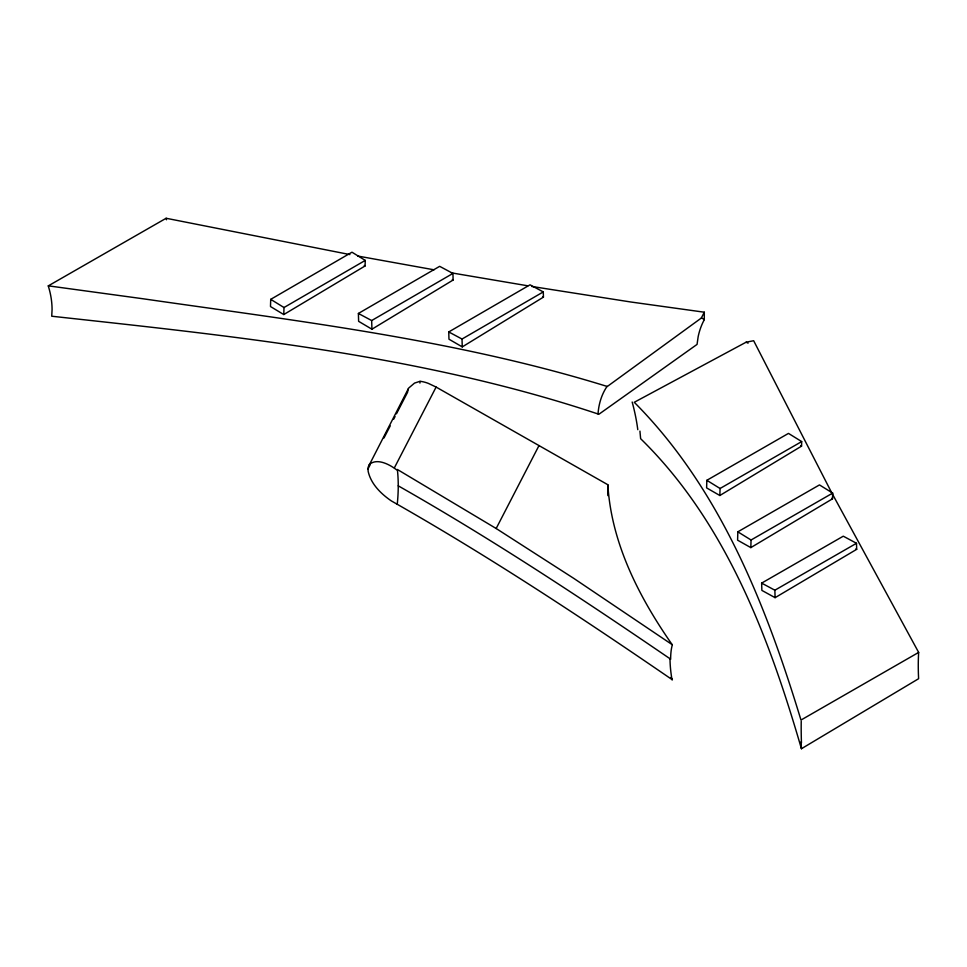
<?xml version="1.0" encoding="UTF-8"?>
<svg xmlns="http://www.w3.org/2000/svg" width="967" height="967" viewBox="0 0 967 967"><rect width="100%" height="100%" fill="white"/><g stroke="black" fill="none" stroke-linecap="round" stroke-linejoin="round"><path stroke-width="1.45" d="M419.944 383.077L419.944 381.324L414.529 383.089L408.666 388.081L368.234 466.988A11.29 6.128 62.9 0 0 368.076 468.79L368.076 469.128M607.844 495.612L607.844 484.733L435.972 386.993L428.272 383.355A54.152 31.476 59.6 0 0 420.21 381.324M368.076 469.237L368.076 469.599A11.302 6.189 63.1 0 0 368.222 471.666C371.135 484.177 381.01 493.823 391.284 500.882C487.948 555.711 580.792 616.946 672.379 679.801L670.784 677.492M369.128 464.656C377.299 457.246 390.873 465.224 397.473 470.518C398.646 481.771 398.416 493.146 397.232 504.387M48.229 285.857A113.828 90.076 15.1 0 1 52.073 309.609L51.734 316.221C235.767 336.395 422.41 355.276 598.887 414.263L697.062 344.397L698.15 336.734A105.198 80.648 27.1 0 1 702.767 322.724L704.278 319.678L704.302 312.208L630.81 301.994L531.741 286.45M706.841 480.309L706.611 487.9L719.847 495.503L801.558 446.138L801.691 441.581L788.48 433.397L706.841 480.309L720.064 488.492L719.847 495.503M737.833 531.826L737.591 540.178L750.827 547.612L832.514 498.815L832.684 493.097L819.472 484.914L737.833 531.826L751.057 540.009L750.827 547.612M270.724 299.347L270.482 306.539L283.766 314.553L365.079 265.961L365.26 260.401L351.976 252.206L270.724 299.347L283.996 307.53L283.766 314.553M408.243 388.927L407.518 392.397L396.446 413.84M349.897 254.575L166.143 218.264L48.35 285.845L142.923 298.755C298.755 321.201 456.436 339.683 607.3 386.486L701.305 318.058L704.302 312.208M368.076 468.79L370.156 464.764M383.996 437.966L390.221 425.903M393.678 419.195L395.068 416.523M394.403 467.798L436.105 387.066M607.844 484.733C611.349 543.333 639.151 597.268 672.15 644.626L573.842 578.423L496.168 528.502L538.994 445.582M543.442 297.123L462.262 346.899L448.966 339.199L448.748 331.947L530.013 284.818L543.285 291.913L543.442 297.123L542.608 296.651M453.124 280.019L371.932 329.203L358.624 321.334L358.394 313.453L439.659 266.336L452.931 273.431L453.124 280.019L452.302 279.536M639.936 431.113L640.625 438.68C725.601 521.842 768.922 636.806 801.425 748.736L918.602 678.713L918.408 674.059A123.341 27.765 78.8 0 1 918.662 652.423L831.39 492.143L753.656 340.722L746.101 342.209L634.267 402.284C720.27 488.722 766.069 605.342 800.978 720.052L918.65 652.411M856.689 549.329L775.099 597.666L761.875 590.402L761.645 583.113L843.284 536.189L856.496 543.285L856.689 549.329L855.868 548.869M283.996 307.53L365.26 260.401M358.394 313.453L371.666 320.548L452.931 273.431M448.748 331.947L462.021 339.042L543.285 291.913M720.064 488.492L801.691 441.581M751.057 540.009L832.684 493.097M761.645 583.113L774.869 590.208L856.496 543.285M527.825 285.809L451.263 272.827M434.026 269.805L357.742 256.037M746.101 342.209L748.083 343.14M831.693 498.343L832.514 498.815M397.352 469.466L496.168 528.502M398.247 485.833C491.792 538.97 581.602 598.343 670.409 659.011M800.724 445.654L801.558 446.138M364.245 265.466L365.079 265.961M801.425 748.736L801.147 741.762M774.869 590.208L775.099 597.666M462.021 339.042L462.262 346.899M371.666 320.548L371.932 329.203M632.176 402.03A98.308 40.022 70 0 1 637.785 429.674M801.45 742.837A113.828 12.692 83.7 0 1 801.232 721.261M701.305 318.083A107.579 25.069 -79.5 0 1 704.278 319.666M598.029 413.912A98.09 67.557 45.1 0 1 607.107 386.317M166.119 218.264A123.341 94.548 27.1 0 1 166.505 219.763M670.627 659.325A50.635 15.339 77 0 1 672.295 644.989M672.005 679.68A50.937 16.04 76.7 0 1 670.022 658.479"/></g></svg>
